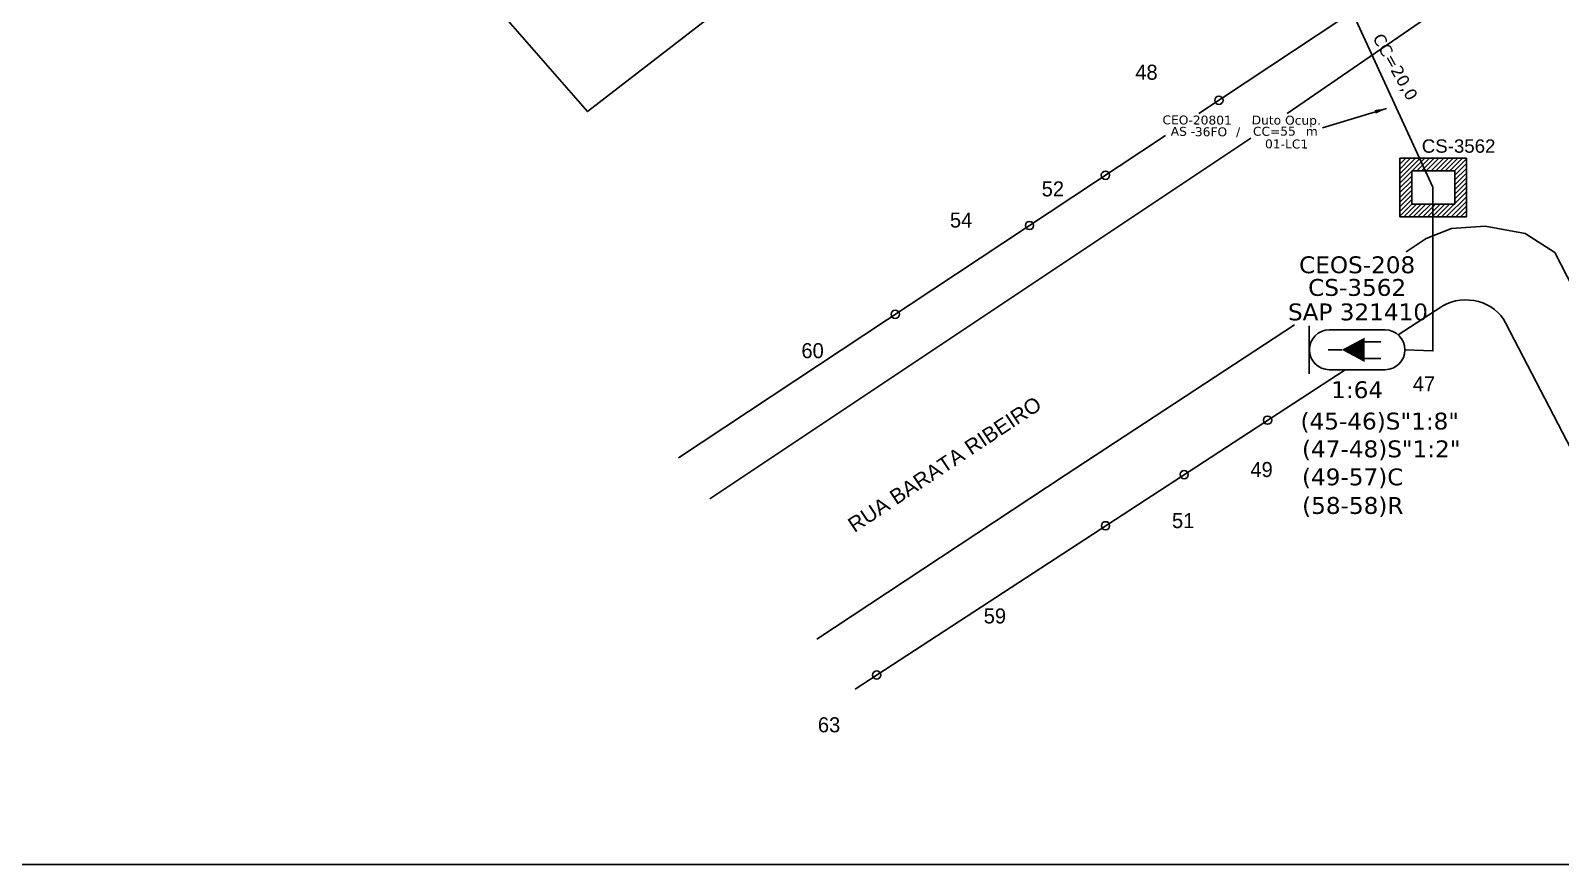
# Model space of a CAD drawing. Header units: metres. Extents: x -1286 to 434, y -500 to 94.
# Drawn here: x -832.5 to -577, y -499.8 to -360.6 of the extents above; entities that cross this region are included whole.
import ezdxf
from ezdxf.enums import TextEntityAlignment as Align

# ---------------------------------------------------------------- set-up
doc = ezdxf.new("R2010")
doc.units = ezdxf.units.M
for name, color, linetype in [('10.0-Cartográfico', 252, 'Continuous'), ('10.1-Caixas Subterrâneas', 5, 'Continuous'), ('10.2-Nº Policía', 7, 'Continuous'), ('10.3-Nome das Ruas', 252, 'Continuous'), ('20.4-CEOS', 1, 'Continuous'), ('CAP a instalar', 1, 'Continuous'), ('celulas gpon', 7, 'Continuous'), ('label_cabos', 7, 'Continuous')]:
    doc.layers.add(name, color=color, linetype=linetype)
doc.styles.add('ARIAL', font='arial.ttf')
doc.styles.add('siredit', font='verdana.ttf')
doc.linetypes.add('FENCELINE1', pattern='A,0.25,-0.1,[133,ltypeshp.shx,S=0.1,R=0,X=-0.1,Y=0],-0.1,1', length=1.45)
doc.dimstyles.new('CC', dxfattribs={"dimtxt": 0.8, "dimasz": 2, "dimexe": 0.18, "dimexo": 0.0625, "dimgap": 0.09, "dimtad": 0, "dimdec": 0, "dimrnd": 1, "dimzin": 0, "dimdsep": 46, "dimtxsty": 'siredit', "dimblk": 'NONE', "dimcen": 0, "dimse1": 1, "dimse2": 1, "dimsd1": 1, "dimsd2": 1, "dimclrt": 7, "dimadec": 0, "dimazin": 0, "dimtfac": 1, "dimtdec": 0, "dimtofl": 0, "dimtmove": 0, "dimatfit": 3, "dimfxl": 0, "dimtolj": 1, "dimtzin": 0, "dimarcsym": 0})

# ---------------------------------------------------------------- blocks, each defined once
blk = doc.blocks.new('DV')
at = {"linetype": 'Continuous'}
blk.add_circle((0, 0), 0.00000275, dxfattribs=at)
blk = doc.blocks.new('*X8')
at = {"color": 0, "linetype": 'Continuous'}
for p, q in [((-1.25, 0.34099), (-0.49099, 1.1)), ((-1.25, 0.517767), (-0.667767, 1.1)), ((-1.25, 0.694544), (-0.844544, 1.1)), ((-1.25, 0.87132), (-1.02132, 1.1)), ((-1.25, 1.048097), (-1.198097, 1.1)), ((-1.25, 0.164214), (-0.8035, 0.610714)), ((-0.789214, 0.625), (-0.314214, 1.1)), ((-0.612437, 0.625), (-0.137437, 1.1)), ((-0.43566, 0.625), (0.03934, 1.1)), ((-0.258883, 0.625), (0.216117, 1.1)), ((-0.082107, 0.625), (0.392893, 1.1)), ((0.09467, 0.625), (0.56967, 1.1)), ((0.271447, 0.625), (0.746447, 1.1)), ((0.448223, 0.625), (0.923223, 1.1)), ((0.625, 0.625), (1.1, 1.1)), ((0.801777, 0.625), (1.25, 1.073223)), ((0.8035, 0.449947), (1.25, 0.896447)), ((0.8035, 0.27317), (1.25, 0.71967)), ((-1.25, -0.012563), (-0.8035, 0.433937)), ((-1.25, -0.18934), (-0.8035, 0.25716)), ((-1.25, -0.366117), (-0.8035, 0.080383)), ((0.8035, 0.096393), (1.25, 0.542893)), ((0.8035, -0.080383), (1.25, 0.366117)), ((0.8035, -0.25716), (1.25, 0.18934)), ((0.8035, -0.433937), (1.25, 0.012563)), ((-1.25, -0.542893), (-0.8035, -0.096393)), ((-1.25, -0.71967), (-0.8035, -0.27317)), ((-1.25, -0.896447), (-0.8035, -0.449947)), ((0.49099, -1.1), (1.25, -0.34099)), ((0.667767, -1.1), (1.25, -0.517767)), ((0.8035, -0.610714), (1.25, -0.164214)), ((-1.25, -1.073223), (-0.801777, -0.625)), ((-1.1, -1.1), (-0.625, -0.625)), ((-0.923223, -1.1), (-0.448223, -0.625)), ((-0.746447, -1.1), (-0.271447, -0.625)), ((-0.56967, -1.1), (-0.09467, -0.625)), ((-0.392893, -1.1), (0.082107, -0.625)), ((-0.216117, -1.1), (0.258883, -0.625)), ((-0.03934, -1.1), (0.43566, -0.625)), ((0.137437, -1.1), (0.612437, -0.625)), ((0.314214, -1.1), (0.789214, -0.625)), ((0.844544, -1.1), (1.25, -0.694544)), ((1.02132, -1.1), (1.25, -0.87132)), ((1.198097, -1.1), (1.25, -1.048097))]:
    blk.add_line(p, q, dxfattribs=at)
blk = doc.blocks.new('MANHOLE_MQ')
at = {"color": 0, "linetype": 'Continuous'}
for p, q in [((0.00000623, 0.00000569), (-0.00000627, 0.00000569)), ((-0.00000627, 0.00000569), (-0.00000627, -0.00000531)), ((-0.00000404, 0.00000331), (0.00000399, 0.00000331)), ((-0.00000404, -0.00000294), (-0.00000404, 0.00000331)), ((0.00000399, 0.00000331), (0.00000399, -0.00000294)), ((0.00000623, -0.00000531), (0.00000623, 0.00000569)), ((-0.00000627, -0.00000531), (0.00000623, -0.00000531)), ((0.00000399, -0.00000294), (-0.00000404, -0.00000294)), ((0.00000399, -0.00000294), (0.00000399, -0.00000294))]:
    blk.add_line(p, q, dxfattribs=at)
at = {"color": 0, "linetype": 'Continuous', "xscale": 5e-06, "yscale": 5e-06, "zscale": 1e-05}
blk.add_blockref('*X8', (-0.00000002, 0.00000019), dxfattribs=at)
blk = doc.blocks.new('_None')
blk = doc.blocks.new('Inst CB DT OCUP CFOA-SM-AS-80-TS-36')
at = {"layer": 'label_cabos', "color": 0, "style": 'siredit'}
for tag, flags, p in [('ID_ATIVIDADE', 3, (1.31, 2.67)), ('FATOR', 1, (11.56, 2.55))]:
    blk.add_attdef(tag, text='', height=1, rotation=359.69, dxfattribs=dict(at, flags=flags)).set_placement(p, align=Align.MIDDLE_CENTER)
for tag, p in [('DESTINO_CABO', (3.13, 1.26)), ('TIPO_CABO', (13.11, 1.24)), ('TIPO_CABO', (1.76, 0)), ('CABO', (4.69, -0.05)), ('/', (7.71, -0.05)), ('LANCE', (10.91, 0)), ('UND', (15.96, 0)), ('FID', (13.15, -1.41))]:
    blk.add_attdef(tag, text='', height=1, rotation=359.69, dxfattribs=at).set_placement(p, align=Align.MIDDLE_CENTER)
blk.add_attdef('QTDE', (12.43, -0.47), '', height=1, rotation=359.69, dxfattribs=at)
blk = doc.blocks.new('*U34')
at = {"layer": '20.4-CEOS'}
for p, q in [((-4.535, 1.194), (-1.192, 1.194)), ((-1.192, -1.19), (-4.535, -1.19))]:
    blk.add_line(p, q, dxfattribs=at)
for points in [[(-5.727, -1.435), (-5.727, 1.439)], [(-3.787, 0.002), (-4.591, 0.002)], [(-2.468, 0.475), (-1.453, 0.475)], [(-2.468, -0.517), (-1.453, -0.517)]]:
    blk.add_lwpolyline(points, dxfattribs=at)
blk.add_lwpolyline([(-3.787, 0.002, 0, 1.471, 0), (-2.406, 0.002, 1.471, 1.471, 0)], format="xyseb", dxfattribs=at)
for centre, start, end in [((-4.535, 0.002), 90, 270), ((-1.192, 0.002), 270, 90)]:
    blk.add_arc(centre, 1.192, start, end, dxfattribs=at)
at = {"layer": '20.4-CEOS', "color": 7, "style": 'siredit'}
for tag, p in [('FID', (-2.864, 5.596)), ('LOCAL', (-2.864, 4.243)), ('SAP', (-2.811, 2.774)), ('RACIO_SPLITAGEM', (-2.864, -1.885))]:
    blk.add_attdef(tag, text='', height=1.01, dxfattribs=at).set_placement(p, align=Align.TOP_CENTER)
for tag, flags, p in [('ID_ATIVIDADE', 3, (-2.864, -3.576)), ('FATOR', 1, (-2.864, -4.888))]:
    blk.add_attdef(tag, text='', height=1.01, dxfattribs=dict(at, flags=flags)).set_placement(p, align=Align.TOP_CENTER)
at = {"layer": '20.4-CEOS', "color": 7, "style": 'siredit', "flags": 3}
blk.add_attdef('QTDE', (-4.966, -7.122), '', height=1.01, dxfattribs=at)
blk = doc.blocks.new('*U33')
at = {"layer": '20.4-CEOS', "color": 7, "style": 'siredit'}
for tag, p in [('FIBRAS_SPLITTER', (0, 0)), ('FIBRAS_TOP_C', (0, -4.128)), ('RESERVA_FINAIS', (0, -5.461))]:
    blk.add_attdef(tag, p, '', height=1.01, dxfattribs=at)
for tag, p, flags in [('ID_ATIVIDADE', (0, -6.773), 3), ('FATOR', (0, -8.085), 1), ('QTDE', (0, -9.397), 1), ('FID', (0, -10.709), 1)]:
    blk.add_attdef(tag, p, '', height=1.01, dxfattribs=dict(at, flags=flags))
blk = doc.blocks.new('*U39')
at = {"layer": '20.4-CEOS', "color": 7, "style": 'siredit'}
blk.add_attdef('FIBRAS_SPLITTER', (0, 0), '', height=1.01, dxfattribs=at)
for tag, p, flags in [('ID_ATIVIDADE', (0, -1.483), 3), ('FATOR', (0, -2.795), 1), ('QTDE', (0, -4.107), 1), ('FID', (0, -5.419), 1)]:
    blk.add_attdef(tag, p, '', height=1.01, dxfattribs=dict(at, flags=flags))

msp = doc.modelspace()

# ---------------------------------------------------------------- linework, layer by layer
msp.add_lwpolyline([(-1286.07, -499.81), (-445.07, -499.81), (-445.07, 94.19), (-1286.07, 94.19)], close=True)
at = {"layer": '10.0-Cartográfico'}
for points in [[(-599.83, -132.9), (-673.51, -162.74), (-680.27, -165.97), (-684.72, -172.31), (-684.05, -179.91), (-679.73, -185.37), (-602.18, -345.41), (-599.83, -351.94), (-598.61, -357.96), (-622.61, -374.44)], [(-765.58, -344.21), (-739.44, -374.1), (-700.93, -344.29), (-763.13, -214.25), (-693.56, -185.09), (-703.13, -166.72), (-662.2, -150.34)], [(-637.35, -374.41), (-609.56, -356.03)], [(-724.26, -431.9), (-642.96, -378.12)], [(-628.69, -378.57), (-719.04, -438.76)], [(-602.76, -397.51), (-599.39, -395.31), (-595.2, -393.64), (-589.58, -393.25), (-582.89, -394.47), (-577.93, -397.66), (-565.55, -421.68)], [(-575.22, -430.48), (-586.15, -409.4), (-586.5, -408.79), (-586.95, -408.18), (-587.45, -407.64), (-588.02, -407.18), (-588.61, -406.73), (-589.28, -406.37), (-589.97, -406.06), (-590.7, -405.82), (-591.44, -405.65), (-592.2, -405.57), (-592.99, -405.55), (-593.74, -405.61), (-594.5, -405.73), (-595.23, -405.94), (-595.94, -406.22), (-596.62, -406.55), (-596.98, -406.78), (-604.07, -411.4)], [(-701.14, -462.22), (-659.7, -434.79), (-621.42, -409.73)], [(-612.97, -417.2), (-694.79, -470.54)]]:
    msp.add_lwpolyline(points, dxfattribs=at)
at = {"layer": '20.4-CEOS', "color": 5}
for p, q in [((-615.6, -410.56), (-606.28, -410.56)), ((-615.6, -410.56), (-606.28, -410.56)), ((-606.28, -417.2), (-615.6, -417.2)), ((-606.28, -417.2), (-615.6, -417.2))]:
    msp.add_line(p, q, dxfattribs=at)
for points in [[(-618.93, -417.89), (-618.93, -409.87)], [(-618.93, -417.89), (-618.93, -409.87)], [(-609.84, -412.56), (-607.01, -412.56)], [(-609.84, -412.56), (-607.01, -412.56)], [(-613.52, -413.88), (-615.76, -413.88)], [(-613.52, -413.88), (-615.76, -413.88)], [(-609.84, -415.33), (-607.01, -415.33)], [(-609.84, -415.33), (-607.01, -415.33)]]:
    msp.add_lwpolyline(points, dxfattribs=at)
msp.add_lwpolyline([(-613.52, -413.88, 0, 4.1, 0), (-609.67, -413.88, 4.1, 4.1, 0)], format="xyseb", dxfattribs=at)
msp.add_lwpolyline([(-613.52, -413.88, 0, 4.1, 0), (-609.67, -413.88, 4.1, 4.1, 0)], format="xyseb", dxfattribs=at)
for centre, start, end in [((-615.6, -413.88), 90, 270), ((-615.6, -413.88), 90, 270), ((-606.28, -413.88), 270, 90), ((-606.28, -413.88), 270, 90)]:
    msp.add_arc(centre, 3.32, start, end, dxfattribs=at)
at = {"layer": 'CAP a instalar', "color": 5, "linetype": 'FENCELINE1', "ltscale": 8}
for points in [[(-598.3, -386.71), (-613.71, -353.14)], [(-598.3, -386.71), (-598.3, -414.08), (-602.96, -413.88)]]:
    msp.add_lwpolyline(points, dxfattribs=at)

# ---------------------------------------------------------------- block references
at = {"layer": '10.0-Cartográfico', "xscale": 251048.9108569458, "yscale": 251048.9108569458, "zscale": 251048.9108569458}
for p in [(-634.03, -372.22), (-652.97, -384.74), (-665.65, -393.13), (-688.07, -407.96), (-625.9, -425.63), (-639.83, -434.72), (-652.96, -443.27), (-691.17, -468.18)]:
    msp.add_blockref('DV', p, dxfattribs=at)
at = {"layer": '10.1-Caixas Subterrâneas', "color": 30, "xscale": 891702.8217476662, "yscale": 891702.8217476662, "zscale": 891702.8217476662, "rotation": 180.0000000000625}
msp.add_blockref('MANHOLE_MQ', (-598.26, -386.63), dxfattribs=at)
at = {"layer": '20.4-CEOS', "color": 5, "lineweight": 0}
ref = msp.add_blockref('*U34', (-602.96, -413.89), dxfattribs=dict(at, xscale=2.78842253154113, yscale=2.78842253154113, zscale=2.78842253154113))
ref.add_attrib('FID', 'CEOS-208', dxfattribs={"color": 5, "height": 2.815, "style": 'siredit'}).set_placement((-610.94, -398.28), align=Align.TOP_CENTER)
ref.add_attrib('LOCAL', 'CS-3562', dxfattribs={"color": 5, "height": 2.815, "style": 'siredit'}).set_placement((-610.94, -402.06), align=Align.TOP_CENTER)
ref.add_attrib('SAP', 'SAP 321410', dxfattribs={"color": 5, "height": 2.815, "style": 'siredit'}).set_placement((-610.8, -406.15), align=Align.TOP_CENTER)
ref.add_attrib('RACIO_SPLITAGEM', '1:64', dxfattribs={"color": 5, "height": 2.815, "style": 'siredit'}).set_placement((-610.94, -419.14), align=Align.TOP_CENTER)
ref = msp.add_blockref('*U33', (-620.4, -427.19), dxfattribs=dict(at, xscale=2.78842253154113, yscale=2.78842253154113, zscale=2.78842253154113))
ref.add_attrib('FIBRAS_SPLITTER', '(45-46)S"1:8"', (-620.4, -427.19), dxfattribs={"color": 5, "height": 2.8154, "style": 'siredit'})
ref.add_attrib('FIBRAS_TOP_C', '(49-57)C', (-620.15, -436.51), dxfattribs={"color": 5, "height": 2.815, "style": 'siredit'})
ref.add_attrib('RESERVA_FINAIS', '(58-58)R', (-620.13, -441.28), dxfattribs={"color": 5, "height": 2.815, "style": 'siredit'})
ref = msp.add_blockref('*U39', (-620.15, -431.83), dxfattribs=dict(at, xscale=2.78842253154113, yscale=2.78842253154113, zscale=2.78842253154113))
ref.add_attrib('FIBRAS_SPLITTER', '(47-48)S"1:2"', (-620.15, -431.83), dxfattribs={"color": 5, "height": 2.8154, "style": 'siredit'})
at = {"layer": 'label_cabos', "color": 0, "lineweight": 0}
ref = msp.add_blockref('Inst CB DT OCUP CFOA-SM-AS-80-TS-36', (-642.33, -377.4), dxfattribs=dict(at, xscale=1.491525570439249, yscale=1.491525570439249, zscale=1.491525570439249))
ref.add_attrib('DESTINO_CABO', 'CEO-20801', dxfattribs={"color": 0, "height": 1.492, "rotation": 359.69, "style": 'siredit'}).set_placement((-637.66, -375.52), align=Align.MIDDLE_CENTER)
ref.add_attrib('CABO', '36FO', dxfattribs={"color": 0, "height": 1.492, "rotation": 359.69, "style": 'siredit'}).set_placement((-635.34, -377.48), align=Align.MIDDLE_CENTER)
ref.add_attrib('TIPO_CABO', 'Duto Ocup.', dxfattribs={"color": 0, "height": 1.492, "rotation": 359.69, "style": 'siredit'}).set_placement((-622.78, -375.54), align=Align.MIDDLE_CENTER)
ref.add_attrib('/', '/', dxfattribs={"color": 0, "height": 1.49, "rotation": 359.69, "style": 'siredit'}).set_placement((-630.82, -377.48), align=Align.MIDDLE_CENTER)
ref.add_attrib('TIPO_CABO', 'AS - ', dxfattribs={"color": 0, "height": 1.492, "rotation": 359.69, "style": 'siredit'}).set_placement((-639.7, -377.41), align=Align.MIDDLE_CENTER)
ref.add_attrib('FID', '01-LC1', dxfattribs={"color": 0, "height": 1.492, "rotation": 359.69, "style": 'siredit'}).set_placement((-622.72, -379.51), align=Align.MIDDLE_CENTER)
ref.add_attrib('LANCE', 'CC=', dxfattribs={"color": 0, "height": 1.492, "rotation": 359.69, "style": 'siredit'}).set_placement((-626.06, -377.4), align=Align.MIDDLE_CENTER)
ref.add_attrib('QTDE', '55', (-623.79, -378.11), dxfattribs={"color": 0, "height": 1.492, "rotation": 359.69, "style": 'siredit'})
ref.add_attrib('UND', 'm', dxfattribs={"color": 0, "height": 1.49, "rotation": 359.69, "style": 'siredit'}).set_placement((-618.52, -377.4), align=Align.MIDDLE_CENTER)

# ---------------------------------------------------------------- texts
at = {"layer": '10.1-Caixas Subterrâneas', "color": 30, "style": 'ARIAL'}
msp.add_text('CS-3562', height=2.231, dxfattribs=at).set_placement((-600.15, -380.98))
at = {"layer": '10.2-Nº Policía', "color": 7}
for s, p in [('48', (-647.99, -368.79)), ('52', (-663.62, -388.27)), ('54', (-678.94, -393.47)), ('60', (-703.74, -415.28)), ('47', (-601.65, -420.83)), ('49', (-628.77, -435.13)), ('51', (-641.86, -443.66)), ('59', (-673.3, -459.58)), ('63', (-700.99, -477.75))]:
    msp.add_text(s, height=2.51, dxfattribs=at).set_placement(p)
at = {"layer": '10.3-Nome das Ruas', "color": 5, "style": 'ARIAL'}
msp.add_text('RUA BARATA RIBEIRO', height=2.5105, rotation=33.5549, dxfattribs=at).set_placement((-694.89, -444.49))
at = {"layer": 'celulas gpon', "style": 'siredit'}
msp.add_text('CC=20,0', height=2.004, rotation=299.2285, dxfattribs=at).set_placement((-608.43, -361.78))

# ---------------------------------------------------------------- leaders
at = {"layer": 'label_cabos'}
msp.add_leader([(-606.02, -373.58), (-616.74, -376.83)], dimstyle='CC', override={"dimgap": 0.09, "dimtad": 0}, dxfattribs=at)

doc.saveas('drawing.dxf')
